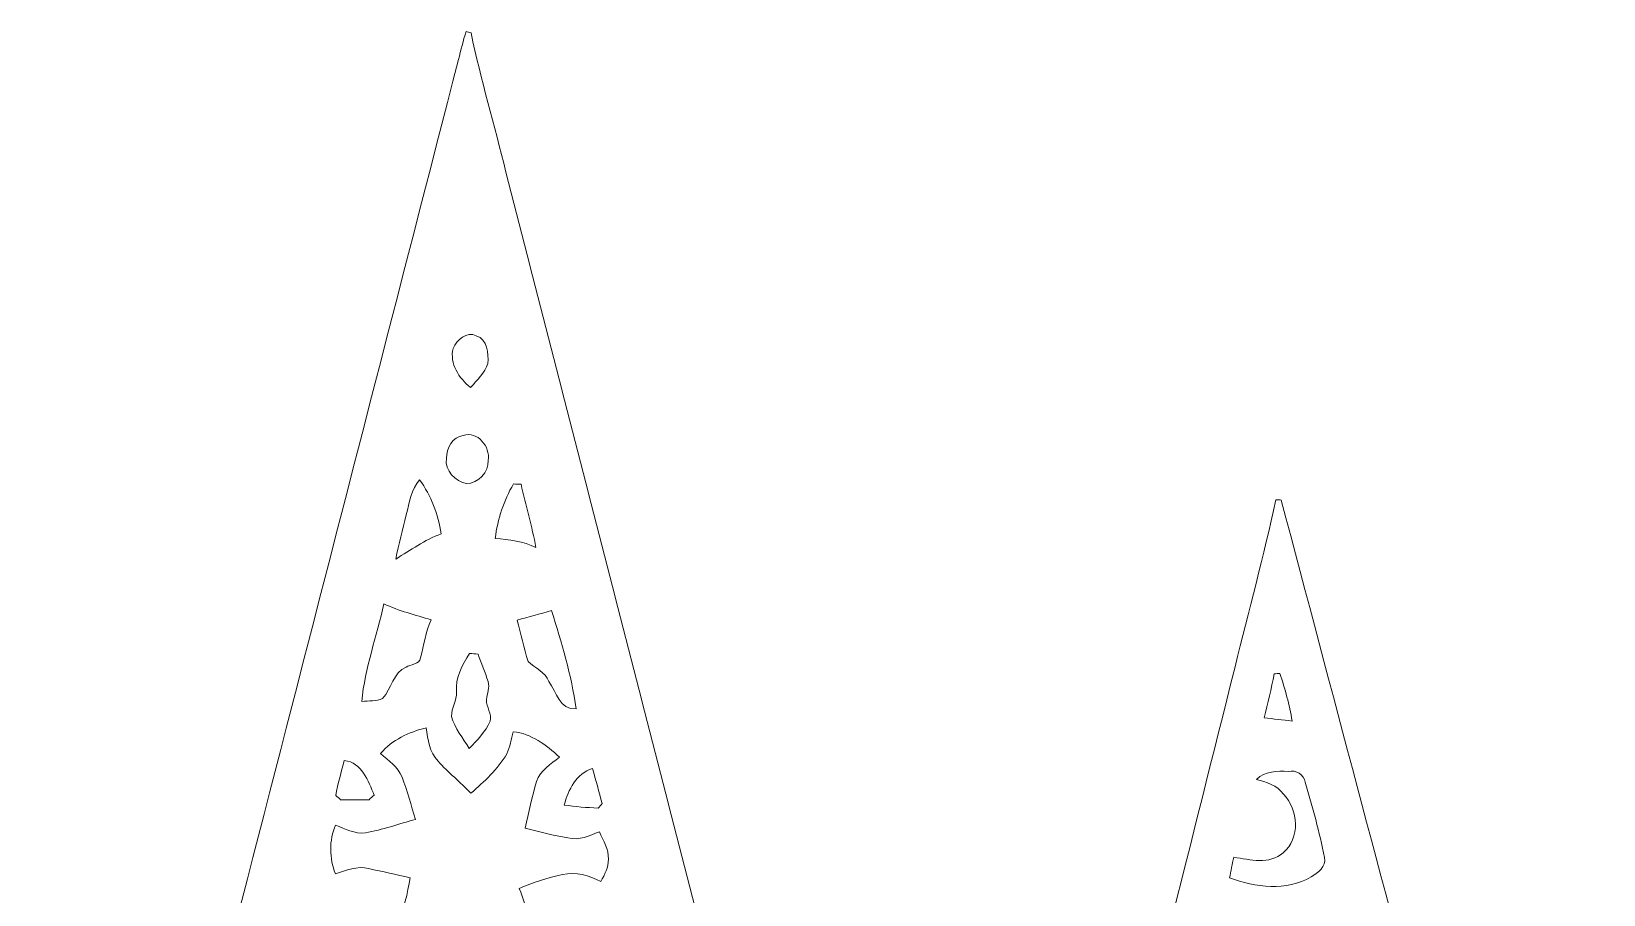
# Model space of a CAD drawing. Header units: centimetres. Extents: x -14 to 14, y -15.9 to 15.9.
# Drawn here: x -14.05 to 14.05, y 0.5 to 15.91 of the extents above; entities that cross this region are included whole.
import ezdxf

# ---------------------------------------------------------------- set-up
doc = ezdxf.new("R2010")
doc.units = ezdxf.units.CM
doc.header["$MEASUREMENT"] = 0
doc.layers.add('Layer 1', color=7, linetype='Continuous')

msp = doc.modelspace()

# ---------------------------------------------------------------- linework, layer by layer
at = {"layer": 'Layer 1', "color": 251, "lineweight": 9}
for points, knots in [([(-6.27997, 15.91426), (-6.2574, 15.90791), (-6.21295, 15.89486), (-6.19037, 15.88816), (-6.19037, 15.88816), (-6.01645, 15.05207), (-5.7695, 14.23328), (-5.56983, 13.40319), (-5.56983, 13.40319), (-3.53359, 5.50273), (-1.503, -2.39915), (0.53747, -10.29855), (0.53747, -10.29855), (0.85567, -11.60135), (1.21833, -12.89323), (1.53336, -14.19639), (1.53336, -14.19639), (0.34238, -14.24578), (-0.85036, -14.20803), (-2.04204, -14.21861), (-2.04204, -14.21861), (-2.90494, -14.19956), (-3.76607, -14.26835), (-4.62897, -14.25671), (-4.62897, -14.25671), (-4.62686, -14.80811), (-4.59863, -15.3602), (-4.64061, -15.91124), (-4.64061, -15.91124), (-5.71094, -15.90948), (-6.78162, -15.92394), (-7.85195, -15.90172), (-7.85195, -15.90172), (-7.86747, -15.36232), (-7.86218, -14.82292), (-7.86465, -14.28388), (-7.86465, -14.28388), (-8.81609, -14.20344), (-9.76823, -14.31457), (-10.72039, -14.29093), (-10.72039, -14.29093), (-11.82917, -14.27365), (-12.93971, -14.32268), (-14.04744, -14.26447), (-14.04744, -14.26447), (-13.65021, -12.58278), (-13.18983, -10.91661), (-12.77144, -9.24021), (-12.77144, -9.24021), (-10.64913, -1.02367), (-8.53317, 7.19465), (-6.41544, 15.41261), (-6.41544, 15.41261), (-6.37381, 15.58089), (-6.33219, 15.74916), (-6.27997, 15.91426), (-6.27997, 15.91426), (-6.27997, 15.91426), (-6.27997, 15.91426), (-6.27997, 15.91426)], [0, 0, 0, 0, 0.0625, 0.0625, 0.0625, 0.0625, 0.125, 0.125, 0.125, 0.125, 0.1875, 0.1875, 0.1875, 0.1875, 0.25, 0.25, 0.25, 0.25, 0.3125, 0.3125, 0.3125, 0.3125, 0.375, 0.375, 0.375, 0.375, 0.4375, 0.4375, 0.4375, 0.4375, 0.5, 0.5, 0.5, 0.5, 0.5625, 0.5625, 0.5625, 0.5625, 0.625, 0.625, 0.625, 0.625, 0.6875, 0.6875, 0.6875, 0.6875, 0.75, 0.75, 0.75, 0.75, 0.8125, 0.8125, 0.8125, 0.8125, 0.875, 0.875, 0.875, 0.875, 1, 1, 1, 1]), ([(-6.5114, 10.25253), (-6.57878, 9.97878), (-6.40803, 9.72019), (-6.20236, 9.55649), (-6.20236, 9.55649), (-6.08171, 9.6835), (-5.94025, 9.81226), (-5.89086, 9.98477), (-5.89086, 9.98477), (-5.87992, 10.16152), (-5.89439, 10.41058), (-6.09794, 10.47724), (-6.09794, 10.47724), (-6.26657, 10.56933), (-6.44613, 10.39788), (-6.5114, 10.25253), (-6.5114, 10.25253), (-6.5114, 10.25253), (-6.5114, 10.25253), (-6.5114, 10.25253)], [0, 0, 0, 0, 0.16666667, 0.16666667, 0.16666667, 0.16666667, 0.33333333, 0.33333333, 0.33333333, 0.33333333, 0.5, 0.5, 0.5, 0.5, 0.66666667, 0.66666667, 0.66666667, 0.66666667, 1, 1, 1, 1]), ([(-6.33113, 8.69714), (-6.52127, 8.67525), (-6.63134, 8.46465), (-6.63134, 8.28968), (-6.63134, 8.28968), (-6.6638, 8.06954), (-6.47435, 7.87693), (-6.27221, 7.83636), (-6.27221, 7.83636), (-6.06372, 7.842), (-5.87287, 8.04026), (-5.88557, 8.25087), (-5.88557, 8.25087), (-5.84147, 8.4957), (-6.07572, 8.7818), (-6.33113, 8.69714), (-6.33113, 8.69714), (-6.33113, 8.69714), (-6.33113, 8.69714), (-6.33113, 8.69714)], [0, 0, 0, 0, 0.16666667, 0.16666667, 0.16666667, 0.16666667, 0.33333333, 0.33333333, 0.33333333, 0.33333333, 0.5, 0.5, 0.5, 0.5, 0.66666667, 0.66666667, 0.66666667, 0.66666667, 1, 1, 1, 1]), ([(-7.34854, 7.27791), (-7.41027, 7.01474), (-7.48224, 6.75404), (-7.53727, 6.48945), (-7.53727, 6.48945), (-7.27199, 6.6482), (-7.01975, 6.83341), (-6.72553, 6.93783), (-6.72553, 6.93783), (-6.77563, 7.28744), (-6.90686, 7.61764), (-7.10971, 7.90691), (-7.10971, 7.90691), (-7.26246, 7.73158), (-7.29315, 7.49487), (-7.34854, 7.27791), (-7.34854, 7.27791), (-7.34854, 7.27791), (-7.34854, 7.27791), (-7.34854, 7.27791)], [0, 0, 0, 0, 0.16666667, 0.16666667, 0.16666667, 0.16666667, 0.33333333, 0.33333333, 0.33333333, 0.33333333, 0.5, 0.5, 0.5, 0.5, 0.66666667, 0.66666667, 0.66666667, 0.66666667, 1, 1, 1, 1]), ([(-5.43119, 7.83071), (-5.61181, 7.53403), (-5.71377, 7.201), (-5.75963, 6.85811), (-5.75963, 6.85811), (-5.51092, 6.83165), (-5.25904, 6.81048), (-5.03289, 6.69336), (-5.03289, 6.69336), (-5.10063, 7.07542), (-5.21352, 7.4476), (-5.29784, 7.82613), (-5.29784, 7.82613), (-5.34229, 7.82789), (-5.38674, 7.8293), (-5.43119, 7.83071), (-5.43119, 7.83071), (-5.43119, 7.83071), (-5.43119, 7.83071), (-5.43119, 7.83071)], [0, 0, 0, 0, 0.16666667, 0.16666667, 0.16666667, 0.16666667, 0.33333333, 0.33333333, 0.33333333, 0.33333333, 0.5, 0.5, 0.5, 0.5, 0.66666667, 0.66666667, 0.66666667, 0.66666667, 1, 1, 1, 1]), ([(8.18886, 7.54602), (8.21355, 7.54532), (8.26295, 7.54426), (8.28764, 7.54391), (8.28764, 7.54391), (10.09139, 0.72188), (11.91667, -6.09414), (13.72747, -12.91404), (13.72747, -12.91404), (13.84072, -13.35395), (13.98077, -13.78999), (14.04744, -14.24084), (14.04744, -14.24084), (12.70971, -14.27612), (11.37127, -14.23625), (10.03388, -14.26271), (10.03388, -14.26271), (10.00249, -14.81199), (10.05541, -15.36479), (10.01237, -15.91336), (10.01237, -15.91336), (8.94204, -15.91124), (7.87172, -15.91477), (6.80174, -15.91089), (6.80174, -15.91089), (6.76682, -15.3602), (6.78551, -14.80811), (6.7901, -14.25707), (6.7901, -14.25707), (5.44108, -14.23802), (4.09029, -14.28282), (2.74198, -14.23484), (2.74198, -14.23484), (4.31854, -7.96951), (5.88805, -1.70206), (7.46285, 4.56364), (7.46285, 4.56364), (7.69991, 5.55882), (7.98072, 6.54413), (8.18886, 7.54602), (8.18886, 7.54602), (8.18886, 7.54602), (8.18886, 7.54602), (8.18886, 7.54602)], [0, 0, 0, 0, 0.08333333, 0.08333333, 0.08333333, 0.08333333, 0.16666667, 0.16666667, 0.16666667, 0.16666667, 0.25, 0.25, 0.25, 0.25, 0.33333333, 0.33333333, 0.33333333, 0.33333333, 0.41666667, 0.41666667, 0.41666667, 0.41666667, 0.5, 0.5, 0.5, 0.5, 0.58333333, 0.58333333, 0.58333333, 0.58333333, 0.66666667, 0.66666667, 0.66666667, 0.66666667, 0.75, 0.75, 0.75, 0.75, 0.83333333, 0.83333333, 0.83333333, 0.83333333, 1, 1, 1, 1]), ([(-7.75, 5.69182), (-7.87206, 5.10833), (-8.09114, 4.54212), (-8.14335, 3.94592), (-8.14335, 3.94592), (-8.02093, 3.96215), (-7.88547, 3.9424), (-7.77328, 4.00061), (-7.77328, 4.00061), (-7.60748, 4.16394), (-7.58596, 4.46768), (-7.35136, 4.55623), (-7.35136, 4.55623), (-7.27834, 4.61267), (-7.10935, 4.60315), (-7.09383, 4.72592), (-7.09383, 4.72592), (-7.03421, 4.9524), (-7.00352, 5.18629), (-6.90615, 5.40149), (-6.90615, 5.40149), (-7.18944, 5.49321), (-7.48118, 5.56024), (-7.75, 5.69182), (-7.75, 5.69182), (-7.75, 5.69182), (-7.75, 5.69182), (-7.75, 5.69182)], [0, 0, 0, 0, 0.125, 0.125, 0.125, 0.125, 0.25, 0.25, 0.25, 0.25, 0.375, 0.375, 0.375, 0.375, 0.5, 0.5, 0.5, 0.5, 0.625, 0.625, 0.625, 0.625, 0.75, 0.75, 0.75, 0.75, 1, 1, 1, 1]), ([(-5.36945, 5.3976), (-5.29855, 5.15242), (-5.24528, 4.90195), (-5.17083, 4.65783), (-5.17083, 4.65783), (-5.04313, 4.54247), (-4.86674, 4.47403), (-4.79936, 4.30011), (-4.79936, 4.30011), (-4.66318, 4.11314), (-4.61062, 3.7907), (-4.31323, 3.8161), (-4.31323, 3.8161), (-4.3972, 4.413), (-4.57323, 4.99755), (-4.75385, 5.57258), (-4.75385, 5.57258), (-4.95634, 5.50485), (-5.16413, 5.45652), (-5.36945, 5.3976), (-5.36945, 5.3976), (-5.36945, 5.3976), (-5.36945, 5.3976), (-5.36945, 5.3976)], [0, 0, 0, 0, 0.14285714, 0.14285714, 0.14285714, 0.14285714, 0.28571429, 0.28571429, 0.28571429, 0.28571429, 0.42857143, 0.42857143, 0.42857143, 0.42857143, 0.57142857, 0.57142857, 0.57142857, 0.57142857, 0.71428571, 0.71428571, 0.71428571, 0.71428571, 1, 1, 1, 1]), ([(-6.21753, 4.80353), (-6.34877, 4.59609), (-6.4733, 4.36855), (-6.45107, 4.11279), (-6.45107, 4.11279), (-6.44472, 3.96109), (-6.54456, 3.8281), (-6.54032, 3.67817), (-6.54032, 3.67817), (-6.4807, 3.46615), (-6.33607, 3.29011), (-6.22318, 3.1049), (-6.22318, 3.1049), (-6.07819, 3.25025), (-5.9346, 3.40476), (-5.84782, 3.59279), (-5.84782, 3.59279), (-5.81889, 3.72438), (-5.91838, 3.84644), (-5.91555, 3.97767), (-5.91555, 3.97767), (-5.90674, 4.08562), (-5.85347, 4.19357), (-5.88663, 4.30188), (-5.88663, 4.30188), (-5.93954, 4.46768), (-6.00445, 4.62855), (-6.0669, 4.79046), (-6.0669, 4.79046), (-6.11734, 4.79506), (-6.16744, 4.79928), (-6.21753, 4.80353), (-6.21753, 4.80353), (-6.21753, 4.80353), (-6.21753, 4.80353), (-6.21753, 4.80353)], [0, 0, 0, 0, 0.1, 0.1, 0.1, 0.1, 0.2, 0.2, 0.2, 0.2, 0.3, 0.3, 0.3, 0.3, 0.4, 0.4, 0.4, 0.4, 0.5, 0.5, 0.5, 0.5, 0.6, 0.6, 0.6, 0.6, 0.7, 0.7, 0.7, 0.7, 0.8, 0.8, 0.8, 0.8, 1, 1, 1, 1]), ([(8.16311, 4.43911), (8.11125, 4.17488), (8.04139, 3.91488), (7.98108, 3.65241), (7.98108, 3.65241), (8.14687, 3.63442), (8.31445, 3.61537), (8.48096, 3.59562), (8.48096, 3.59562), (8.43616, 3.88489), (8.35502, 4.16712), (8.26506, 4.44474), (8.26506, 4.44474), (8.23966, 4.44333), (8.18851, 4.44052), (8.16311, 4.43911), (8.16311, 4.43911), (8.16311, 4.43911), (8.16311, 4.43911), (8.16311, 4.43911)], [0, 0, 0, 0, 0.16666667, 0.16666667, 0.16666667, 0.16666667, 0.33333333, 0.33333333, 0.33333333, 0.33333333, 0.5, 0.5, 0.5, 0.5, 0.66666667, 0.66666667, 0.66666667, 0.66666667, 1, 1, 1, 1]), ([(-7.80821, 3.01494), (-7.66604, 2.89006), (-7.49741, 2.77682), (-7.42333, 2.59513), (-7.42333, 2.59513), (-7.33549, 2.34607), (-7.26034, 2.09242), (-7.18344, 1.83913), (-7.18344, 1.83913), (-7.48118, 1.75516), (-7.77505, 1.65498), (-8.07984, 1.59712), (-8.07984, 1.59712), (-8.27175, 1.57631), (-8.44391, 1.66592), (-8.6136, 1.73788), (-8.6136, 1.73788), (-8.73036, 1.46165), (-8.72436, 1.14486), (-8.61572, 0.86687), (-8.61572, 0.86687), (-8.4231, 0.92296), (-8.22766, 1.0161), (-8.02164, 0.95859), (-8.02164, 0.95859), (-7.77328, 0.91167), (-7.52845, 0.84606), (-7.28045, 0.79596), (-7.28045, 0.79596), (-7.32173, 0.51374), (-7.40357, 0.23928), (-7.48577, -0.03342), (-7.48577, -0.03342), (-7.54821, -0.22604), (-7.74577, -0.31987), (-7.86642, -0.47192), (-7.86642, -0.47192), (-7.7059, -0.77072), (-7.363, -0.95876), (-7.02434, -0.94041), (-7.02434, -0.94041), (-6.99505, -0.76755), (-6.98377, -0.5767), (-6.85924, -0.44052), (-6.85924, -0.44052), (-6.69167, -0.23027), (-6.49411, -0.04612), (-6.32901, 0.16625), (-6.32901, 0.16625), (-6.08242, -0.02248), (-5.8517, -0.23309), (-5.64392, -0.46416), (-5.64392, -0.46416), (-5.51339, -0.6088), (-5.54761, -0.81588), (-5.50245, -0.99156), (-5.50245, -0.99156), (-5.18071, -1.01167), (-4.89461, -0.83987), (-4.69388, -0.60104), (-4.69388, -0.60104), (-4.85333, -0.39607), (-5.05477, -0.20946), (-5.13661, 0.04278), (-5.13661, 0.04278), (-5.20011, 0.23116), (-5.26045, 0.4199), (-5.32889, 0.60617), (-5.32889, 0.60617), (-5.08087, 0.71235), (-4.82123, 0.79385), (-4.55735, 0.851), (-4.55735, 0.851), (-4.3164, 0.91273), (-4.08216, 0.83053), (-3.86943, 0.72717), (-3.86943, 0.72717), (-3.80664, 0.8517), (-3.72938, 0.98046), (-3.73749, 1.1251), (-3.73749, 1.1251), (-3.72903, 1.30573), (-3.82463, 1.46025), (-3.8973, 1.61652), (-3.8973, 1.61652), (-4.0751, 1.54597), (-4.26172, 1.45601), (-4.45893, 1.50787), (-4.45893, 1.50787), (-4.71857, 1.54703), (-4.97186, 1.62006), (-5.22586, 1.6839), (-5.22586, 1.6839), (-5.15496, 1.96048), (-5.10627, 2.24376), (-5.01878, 2.51611), (-5.01878, 2.51611), (-4.95775, 2.71579), (-4.76373, 2.82656), (-4.61309, 2.95108), (-4.61309, 2.95108), (-4.84698, 3.16523), (-5.11298, 3.37301), (-5.4393, 3.40547), (-5.4393, 3.40547), (-5.47282, 3.27282), (-5.4954, 3.13524), (-5.55114, 3.0093), (-5.55114, 3.0093), (-5.71482, 2.73237), (-5.95718, 2.51646), (-6.19425, 2.30409), (-6.19425, 2.30409), (-6.38369, 2.502), (-6.59747, 2.67627), (-6.78162, 2.87877), (-6.78162, 2.87877), (-6.93649, 3.04176), (-6.9626, 3.2633), (-6.9947, 3.47355), (-6.9947, 3.47355), (-7.30303, 3.39806), (-7.60007, 3.26118), (-7.80821, 3.01494), (-7.80821, 3.01494), (-7.80821, 3.01494), (-7.80821, 3.01494), (-7.80821, 3.01494)], [0, 0, 0, 0, 0.03030303, 0.03030303, 0.03030303, 0.03030303, 0.06060606, 0.06060606, 0.06060606, 0.06060606, 0.09090909, 0.09090909, 0.09090909, 0.09090909, 0.12121212, 0.12121212, 0.12121212, 0.12121212, 0.15151515, 0.15151515, 0.15151515, 0.15151515, 0.18181818, 0.18181818, 0.18181818, 0.18181818, 0.21212121, 0.21212121, 0.21212121, 0.21212121, 0.24242424, 0.24242424, 0.24242424, 0.24242424, 0.27272727, 0.27272727, 0.27272727, 0.27272727, 0.3030303, 0.3030303, 0.3030303, 0.3030303, 0.33333333, 0.33333333, 0.33333333, 0.33333333, 0.36363636, 0.36363636, 0.36363636, 0.36363636, 0.39393939, 0.39393939, 0.39393939, 0.39393939, 0.42424242, 0.42424242, 0.42424242, 0.42424242, 0.45454545, 0.45454545, 0.45454545, 0.45454545, 0.48484848, 0.48484848, 0.48484848, 0.48484848, 0.51515152, 0.51515152, 0.51515152, 0.51515152, 0.54545455, 0.54545455, 0.54545455, 0.54545455, 0.57575758, 0.57575758, 0.57575758, 0.57575758, 0.60606061, 0.60606061, 0.60606061, 0.60606061, 0.63636364, 0.63636364, 0.63636364, 0.63636364, 0.66666667, 0.66666667, 0.66666667, 0.66666667, 0.6969697, 0.6969697, 0.6969697, 0.6969697, 0.72727273, 0.72727273, 0.72727273, 0.72727273, 0.75757576, 0.75757576, 0.75757576, 0.75757576, 0.78787879, 0.78787879, 0.78787879, 0.78787879, 0.81818182, 0.81818182, 0.81818182, 0.81818182, 0.84848485, 0.84848485, 0.84848485, 0.84848485, 0.87878788, 0.87878788, 0.87878788, 0.87878788, 0.90909091, 0.90909091, 0.90909091, 0.90909091, 0.93939394, 0.93939394, 0.93939394, 0.93939394, 1, 1, 1, 1]), ([(-8.45838, 2.89041), (-8.51376, 2.68369), (-8.56633, 2.47589), (-8.61007, 2.26599), (-8.61007, 2.26599), (-8.58114, 2.24059), (-8.55186, 2.21519), (-8.52258, 2.18979), (-8.52258, 2.18979), (-8.39594, 2.18943), (-8.14194, 2.18943), (-8.01494, 2.18943), (-8.01494, 2.18943), (-7.98424, 2.2166), (-7.9532, 2.24376), (-7.9218, 2.27057), (-7.9218, 2.27057), (-8.03187, 2.52388), (-8.13629, 2.85725), (-8.45838, 2.89041), (-8.45838, 2.89041), (-8.45838, 2.89041), (-8.45838, 2.89041), (-8.45838, 2.89041)], [0, 0, 0, 0, 0.14285714, 0.14285714, 0.14285714, 0.14285714, 0.28571429, 0.28571429, 0.28571429, 0.28571429, 0.42857143, 0.42857143, 0.42857143, 0.42857143, 0.57142857, 0.57142857, 0.57142857, 0.57142857, 0.71428571, 0.71428571, 0.71428571, 0.71428571, 1, 1, 1, 1]), ([(-4.52666, 2.09524), (-4.32628, 2.06279), (-4.12379, 2.05079), (-3.92094, 2.0388), (-3.92094, 2.0388), (-3.8973, 2.06667), (-3.87367, 2.09454), (-3.85003, 2.12205), (-3.85003, 2.12205), (-3.90683, 2.3309), (-3.95939, 2.5408), (-4.02289, 2.74754), (-4.02289, 2.74754), (-4.30864, 2.66005), (-4.45399, 2.36476), (-4.52666, 2.09524), (-4.52666, 2.09524), (-4.52666, 2.09524), (-4.52666, 2.09524), (-4.52666, 2.09524)], [0, 0, 0, 0, 0.16666667, 0.16666667, 0.16666667, 0.16666667, 0.33333333, 0.33333333, 0.33333333, 0.33333333, 0.5, 0.5, 0.5, 0.5, 0.66666667, 0.66666667, 0.66666667, 0.66666667, 1, 1, 1, 1]), ([(7.84349, 2.55351), (8.01706, 2.49882), (8.21955, 2.45437), (8.32644, 2.28856), (8.32644, 2.28856), (8.59985, 2.01305), (8.62772, 1.50328), (8.32292, 1.2394), (8.32292, 1.2394), (8.07174, 1.02738), (7.73237, 1.11558), (7.43921, 1.16356), (7.43921, 1.16356), (7.41205, 1.04008), (7.38629, 0.91696), (7.36407, 0.79208), (7.36407, 0.79208), (7.82515, 0.62381), (8.38007, 0.54761), (8.82104, 0.81254), (8.82104, 0.81254), (8.94063, 0.88274), (9.09831, 0.99493), (9.06199, 1.15544), (9.06199, 1.15544), (8.97274, 1.61194), (8.84291, 2.05891), (8.71768, 2.50623), (8.71768, 2.50623), (8.68734, 2.63712), (8.55258, 2.72602), (8.41498, 2.69603), (8.41498, 2.69603), (8.2192, 2.70309), (7.99236, 2.70027), (7.84349, 2.55351), (7.84349, 2.55351), (7.84349, 2.55351), (7.84349, 2.55351), (7.84349, 2.55351)], [0, 0, 0, 0, 0.09090909, 0.09090909, 0.09090909, 0.09090909, 0.18181818, 0.18181818, 0.18181818, 0.18181818, 0.27272727, 0.27272727, 0.27272727, 0.27272727, 0.36363636, 0.36363636, 0.36363636, 0.36363636, 0.45454545, 0.45454545, 0.45454545, 0.45454545, 0.54545455, 0.54545455, 0.54545455, 0.54545455, 0.63636364, 0.63636364, 0.63636364, 0.63636364, 0.72727273, 0.72727273, 0.72727273, 0.72727273, 0.81818182, 0.81818182, 0.81818182, 0.81818182, 1, 1, 1, 1])]:
    msp.add_open_spline(points, degree=3, knots=knots, dxfattribs=at)

doc.saveas('drawing.dxf')
